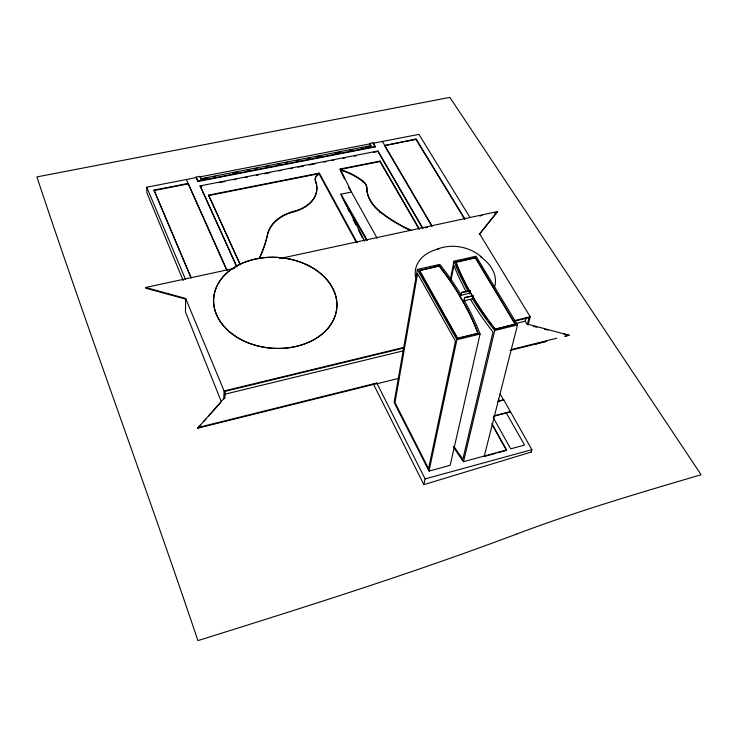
<?xml version="1.0" encoding="UTF-8"?>
<svg xmlns="http://www.w3.org/2000/svg" width="738" height="738" viewBox="0 0 738 738"><rect width="100%" height="100%" fill="white"/><g stroke="black" fill="none" stroke-linecap="round" stroke-linejoin="round"><path stroke-width="1.11" d="M185.644 299.093L145.617 288.152L145.607 287.497L185.653 298.447L185.45 311.934L221.271 401.564M226.972 270.735L188.116 183.421L153.984 190.081L190.81 277.387M370.633 145.377L369.858 143.412L373.207 142.757L375.264 146.927L197.913 181.511L196.151 177.102L199.98 176.364L201.031 179.205L199.98 176.364M197.913 181.511L196.151 177.102M236.76 266.971L200.136 185.875L377.994 150.995L422.985 228.485M197.683 427.606L376.786 383.031L376.694 383.659L197.664 428.234L223.771 398.585L224.869 398.317L225.191 391.325L403.963 347.985M239.841 264.075L208.559 195.109L319.314 173.126L357.155 242.728M223.743 399.221L224.112 390.956L185.653 298.447M259.555 258.088A208.937 142.997 -3 0 0 267.488 234.924L267.525 234.435A45.249 32.002 5.7 0 1 293.927 211.299A38.8 26.476 4.5 0 0 315.569 181.105A10.849 7.352 6.1 0 1 319.259 173.633L208.54 195.616M267.488 234.924A45.23 32.002 5.7 0 1 293.89 211.778L293.927 211.299M315.569 181.105L315.523 181.585A38.782 26.476 4.5 0 1 293.89 211.778M315.301 180.875A10.849 7.352 6.1 0 1 319.213 174.113L319.314 173.126M419.507 229.26L380.07 161.069L340.264 168.965L340.153 169.952A59.723 41.273 6 0 1 363.151 181.751A13.238 9.004 7.1 0 1 366.74 188.153A48.173 32.657 9.1 0 0 380.061 211.944A121.041 79.815 10.5 0 0 409.249 229.915A9.363 6.541 9.1 0 1 410.577 230.643M340.91 194.694L340.974 194.186L351.509 192.037L377.081 238.18M345.421 204.242L345.541 203.254M363.096 182.221L363.216 181.271A59.741 41.273 6 0 0 340.209 169.472L379.996 161.576L380.07 161.069M369.858 143.412L371.057 146.106L365.43 147.203M366.685 188.577L366.804 187.673A13.238 9.004 7.1 0 0 363.216 181.271M375.264 146.927L373.207 142.757M377.994 150.995L377.921 151.502L373.419 152.388M367.349 240.274L340.974 194.186L364.637 241.132M379.941 212.738L380.125 211.465A48.191 32.657 9.1 0 1 366.804 187.673M416.011 139.445L416.084 138.965L384.498 145.589L416.011 139.445L464.737 219.315M409.249 229.915L409.332 229.435A121.078 79.815 10.5 0 1 380.125 211.465M469.285 293.18L461.241 295.338L459.23 291.971A387.708 300.237 -4.2 0 0 439.802 264.379L417.357 269.425L394.138 402.404L429.027 471.075L450.143 465.327L480.078 334.037A387.708 300.237 -4.2 0 0 465.982 303.604L464.202 300.431M419.396 270.191L457.634 338.539L419.322 270.588L439.175 265.735L442.634 270.163A385.882 298.789 -4.2 0 1 457.818 292.331L464.525 303.918A385.882 298.789 -4.2 0 1 476.065 328.013L478.04 333.576L473.741 334.618M478.04 333.576L475.982 328.41A385.762 298.761 -4.2 0 0 464.442 304.314L457.735 292.728A385.762 298.761 -4.2 0 0 442.551 270.569L439.175 265.735M450.42 279.176L453.999 261.178L476.065 256.215L517.513 324.923L484.174 456.49L495.844 453.316M451.029 280.117L453.953 265.44L455.715 269.831A338.382 217.12 19.7 0 0 466.361 291.98M457.689 267.138L455.853 261.972L475.309 257.59L515.382 324.12L495.235 329.397L493.381 327.026M461.019 295.468L461.656 292.377L469.857 290.477L469.35 293.816M461.167 295.726L461.656 292.377M531.203 452.053L423.898 484.626L425.097 478.897L376.786 383.031M464.626 297.469L464.119 300.818L472.32 298.89L472.993 295.809L464.626 297.469L464.119 300.818M429.027 471.075L456.905 339.674L417.357 269.425M497.578 211.557L479.349 234.278L497.578 211.557L279.601 258.586M515.281 324.517L475.309 257.59M469.202 293.558L469.857 290.477M455.853 261.972L457.772 266.732A337.469 216.077 19.6 0 0 468.944 289.739L472.421 296.335M472.837 295.551L472.32 298.89M471.49 294.213L475.632 301.676A337.377 216.077 19.6 0 0 482.615 312.368M491.859 423.501L506.582 449.968L463.51 461.684L494.737 330.467A339.056 217.101 19.6 0 1 474.303 301.639L472.403 298.503M495.235 329.397L491.619 324.259A337.469 216.077 19.6 0 1 475.715 301.279L473.012 296.805M497.541 401.703L503.722 399.793L498.279 401.214M568.159 335.421L568.98 335.2L528.27 324.314L527.319 324.554L525.281 321.205L526.295 317.266M527.319 324.554L529.109 317.654L514.589 321.178M528.113 324.941L530.235 316.796L479.488 233.642M531.185 452.126L531.895 449.673L503.722 399.793M506.582 449.968L506.452 450.429L492.283 424.94M197.664 428.234L200.736 424.82M203.799 421.407L206.105 418.843M208.402 416.287L220.671 402.634M436.149 249.601C451.232 243.06 469.802 246.492 481.96 257.424M425.097 478.897L531.895 449.673M497.965 452.735L505.392 450.715M535.373 344.139L546.212 341.26M565.723 336.067L568.98 335.2L563.445 333.862M494.026 415.891L510.438 411.573M493.704 416.269L510.355 411.887M511.443 349.517L556.803 338.225M564.552 336.297L568.98 335.2M510.041 350.449L546.249 341.436M377.136 383.714L399.276 378.207M224.435 394.313L403.372 350.827M516.332 323.382L525.281 321.205M457.717 338.142L478.123 333.179M495.327 329L515.382 324.12M458.704 338.281L471.591 335.144M456.905 339.674L480.078 334.037M494.737 330.467L517.513 324.923M224.112 390.956L403.99 347.377M514.598 320.587L530.235 316.796M464.774 297.728L472.993 295.809M461.813 292.635L470.014 290.726M419.322 270.588L439.101 266.132M455.78 262.368L475.226 257.986M145.607 287.497L234.564 268.309M425.189 227.793L427.431 227.304M479.894 215.985L482.089 215.505M494.156 212.904L497.44 212.193M200.127 186.382L202.378 185.939M219.251 182.627L224.878 181.53M233.881 179.758L236.132 179.316M245.136 177.554L247.387 177.111M256.39 175.349L258.641 174.906M264.269 173.799L269.896 172.701M278.899 170.93L281.15 170.487M290.145 168.725L292.396 168.282M298.023 167.175L303.65 166.078M309.277 164.971L314.905 163.864M323.908 162.102L326.159 161.659M331.786 160.552L334.037 160.109M343.041 158.347L345.292 157.904M354.295 156.142L356.546 155.7M183.19 280.597L146.825 192.655L146.761 187.203L196.142 177.618M199.97 176.871L369.793 143.91M373.142 143.264L418.963 134.371L470.106 217.664M201.05 178.688L371.122 145.598M202.157 178.983L207.793 177.886M213.42 176.788L215.671 176.354M232.562 173.061L238.189 171.972M247.202 170.21L249.453 169.777M255.08 168.679L257.331 168.246M266.344 166.493L268.595 166.05M277.599 164.297L279.85 163.854M285.486 162.766L287.737 162.323M296.741 160.57L298.991 160.137M308.004 158.375L310.255 157.941M315.882 156.843L321.51 155.746M335.024 153.117L340.652 152.019M349.664 150.266L351.915 149.832M360.928 148.08L363.179 147.637M197.922 181.004L375.338 146.419M153.993 190.57L188.107 183.91M544.616 329.332L547.937 330.126M533.611 326.408L536.904 327.294M463.51 461.684L459.543 456.112A308.742 216.179 21.7 0 1 453.326 446.758M416.084 138.965L464.829 218.845M382.422 141.456L432.025 225.92M385.079 146.576L431.942 226.4M345.956 204.574L366.657 240.154M378.502 152.498L422.32 227.987M379.996 161.576L418.852 228.78M470.899 293.715L468.861 290.145A337.377 216.077 19.6 0 1 466.278 285.338M500.244 394.157L503.639 400.116M498.491 399.157L499.635 401.158M506.323 412.948L524.552 445.079L510.696 448.842L493.196 417.524M319.213 174.113L356.482 242.701M460.42 456.296L462.569 460.374M373.29 383.852L423.898 484.626M341.925 196.705L345.485 203.762M347.995 209.352L349.028 211.4M353.151 219.573L355.725 224.684M358.299 229.804L362.423 237.977M340.264 168.965L351.509 192.037M340.642 170.958L344.554 178.993M348.465 187.028L349.932 190.044M208.559 195.109L240.385 264.702M200.136 185.875L236.815 266.538M186.363 179.509L226.99 270.246M153.984 190.081L191.271 277.958M146.761 187.203L185.45 279.232M409.332 229.435A9.363 6.541 9.1 0 1 411.26 230.588M267.525 234.435A209.002 142.997 -3 0 1 259.112 258.604M415.614 277.304A40.535 28.865 11.4 0 1 439.211 248.798M480.327 256.676A40.535 28.865 11.4 0 1 494.405 287.58M467.505 290.052A339.056 217.101 19.6 0 1 453.999 261.178M454.165 446.628A308.991 216.206 21.7 0 0 459.792 455.051L462.827 459.313L492.993 331.999L489.58 327.626A338.382 217.12 19.7 0 1 470.752 299.711M491.517 324.655A337.377 216.077 19.6 0 1 489.063 321.381M487.255 318.927A337.377 216.077 19.6 0 1 483.187 313.189M465.77 284.379A337.377 216.077 19.6 0 1 458.095 268.088M417.588 273.66L394.978 402.616L428.547 468.621L455.484 341.141L417.588 273.66M516.314 534.174C411.546 573.601 304.702 607.171 197.913 640.621C145.727 485.53 88.412 332.238 36.9 176.917L449.857 97.379L701.1 474.746C639.034 493.012 576.867 511.286 516.314 534.174M236.455 336.915A61.761 45.488 4.3 0 0 336.187 312.036A61.761 45.488 4.3 0 0 253.152 259.564A61.761 45.488 4.3 0 0 236.455 336.915A61.734 45.47 4.3 0 0 336.159 312.036A61.734 45.47 4.3 0 0 253.171 259.582A61.734 45.47 4.3 0 0 236.474 336.897"/></g></svg>
